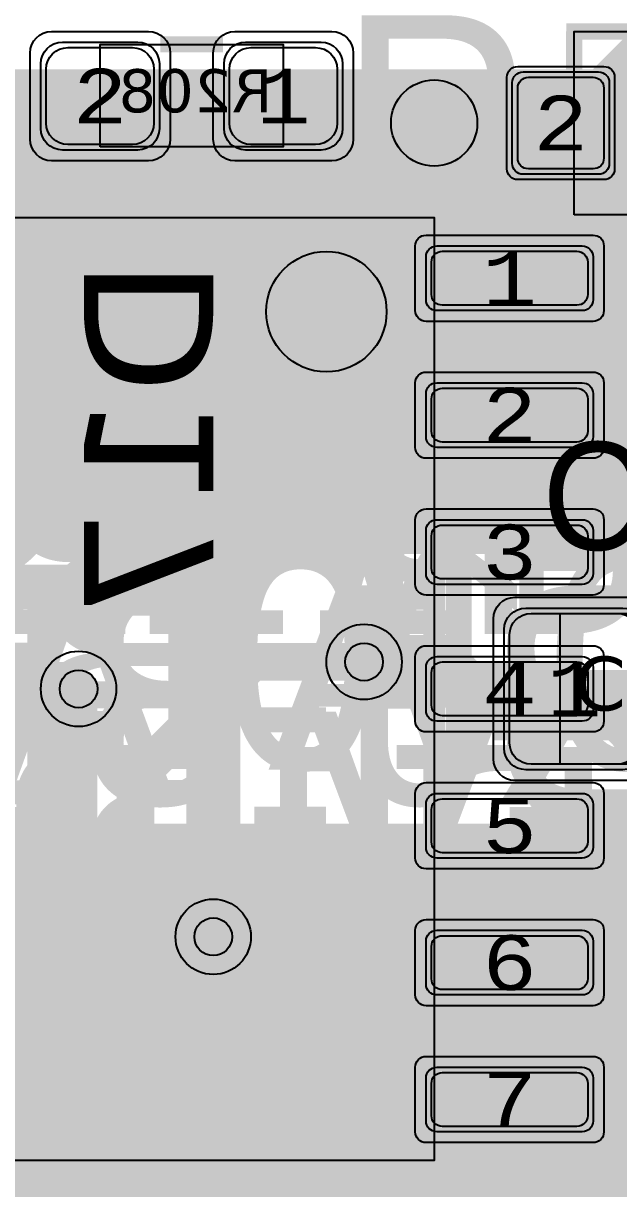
# Model space of a CAD drawing. Extents: x -98 to 119, y -207 to 98.
# Drawn here: x 8.94 to 14.46, y 23.86 to 34.68 of the extents above; entities that cross this region are included whole.
import ezdxf
from ezdxf.enums import TextEntityAlignment as Align

# ---------------------------------------------------------------- set-up
doc = ezdxf.new("R2010")
doc.units = 0
doc.header["$MEASUREMENT"] = 0
for name, color, linetype in [('ASSEMBLY_OUTLINES_BTM', 191, 'CONTINUOUS'), ('ASSEMBLY_OUTLINES_TOP', 102, 'CONTINUOUS'), ('ASSEMBLY_PART_NUMBERS_BTM', 191, 'CONTINUOUS'), ('ASSEMBLY_PART_NUMBERS_TOP', 102, 'CONTINUOUS'), ('ASSEMBLY_REF_DES_BTM', 191, 'CONTINUOUS'), ('ASSEMBLY_REF_DES_TOP', 102, 'CONTINUOUS'), ('BOARD_OUTLINE', 10, 'CONTINUOUS'), ('DRILL_DRAWING', 21, 'CONTINUOUS'), ('GENERATED_SILKSCREEN_BTM', 255, 'CONTINUOUS'), ('GENERATED_SILKSCREEN_TOP', 140, 'CONTINUOUS'), ('MANUFACTURING_OUTLINES', 10, 'CONTINUOUS'), ('MOUNTING_HOLES_LAYER_BOT17', 42, 'CONTINUOUS'), ('MOUNTING_HOLES_LAYER_TOP', 42, 'CONTINUOUS'), ('PART_PADS_SMD_BTM', 230, 'CONTINUOUS'), ('PART_PADS_SMD_TOP', 150, 'CONTINUOUS'), ('PIN_NUMBERS_BTM', 8, 'CONTINUOUS'), ('PIN_NUMBERS_TOP', 8, 'CONTINUOUS'), ('PLACEMENT_OUTLINES_BTM', 222, 'CONTINUOUS'), ('PLACEMENT_OUTLINES_TOP', 130, 'CONTINUOUS'), ('PLANE_DATA_LAYER_BOTTOM', 230, 'CONTINUOUS'), ('PLANE_SHAPES_LAYER_BOTTOM', 230, 'CONTINUOUS'), ('PLANE_SHAPES_LAYER_TOP', 150, 'CONTINUOUS'), ('ROUTE_BORDER', 151, 'CONTINUOUS'), ('SILKSCREEN_OUTLINES_BTM', 211, 'CONTINUOUS'), ('SILKSCREEN_OUTLINES_TOP', 150, 'CONTINUOUS'), ('SILKSCREEN_REF_DES_TOP', 150, 'CONTINUOUS'), ('SOLDERMASK_PADS_BTM', 12, 'CONTINUOUS'), ('SOLDERMASK_PADS_TOP', 180, 'CONTINUOUS'), ('SOLDERPASTE_PADS_BTM', 12, 'CONTINUOUS'), ('SOLDERPASTE_PADS_TOP', 180, 'CONTINUOUS'), ('TRACES_LAYER_BOTTOM', 230, 'CONTINUOUS'), ('TRACES_LAYER_TOP', 150, 'CONTINUOUS'), ('VIA_HOLES_LAYER_BOTTOM', 30, 'CONTINUOUS'), ('VIA_HOLES_LAYER_TOP', 30, 'CONTINUOUS'), ('VIA_PADS_LAYER_BOTTOM', 230, 'CONTINUOUS'), ('VIA_PADS_LAYER_TOP', 150, 'CONTINUOUS')]:
    doc.layers.add(name, color=color, linetype=linetype)
doc.styles.add('COURIER_NEW', font='COUR.TTF')
doc.styles.add('VERDANA', font='verdana.TTF')
doc.styles.add('VERIBEST_GERBER_0', font='txt')

msp = doc.modelspace()

# ---------------------------------------------------------------- hatches: boundary and pattern name
at = {"layer": 'ASSEMBLY_OUTLINES_BTM'}
h = msp.add_hatch(color=256, dxfattribs=at)
edge = h.paths.add_edge_path()
edge.add_arc((11.75, 32), 0.559017, 0, 360)
at = {"layer": 'MOUNTING_HOLES_LAYER_BOT17'}
h = msp.add_hatch(color=256, dxfattribs=at)
edge = h.paths.add_edge_path()
edge.add_arc((12.75, 33.75), 0.4, 0, 360)
at = {"layer": 'MOUNTING_HOLES_LAYER_TOP'}
h = msp.add_hatch(color=256, dxfattribs=at)
edge = h.paths.add_edge_path()
edge.add_arc((12.75, 33.75), 0.4, 0, 360)
at = {"layer": 'PLANE_DATA_LAYER_BOTTOM'}
h = msp.add_hatch(color=256, dxfattribs=at)
h.paths.add_polyline_path([(-96.5, 0, -1), (96.5, 0, -1)], flags=0)
h.paths.add_polyline_path([(92.251979, -7.43598, 0.726988162), (92.479659, -3.637852, -0.308609791), (92.431259, -3.566904, -0.009635255), (92.431316, -3.563968, 0.009635011), (92.5, -0.000006), (92.5, 0.000001, 0.053325255), (90.407665, 19.562826, -0.053326925), (90.405941, 19.578942), (90.405941, 19.578943, -0.238217909), (90.436919, 19.640273, 0.661755037), (89.584154, 23.221888, -0.295297583), (89.523137, 23.277841, 0.022401018), (87.08146, 31.194059, -0.086206302), (87.076996, 31.219756), (87.076996, 31.219757, -0.210183909), (87.101696, 31.275919, 0.679382507), (85.774921, 34.749845, -0.301864993), (85.705267, 34.797373, 0.047915829), (77.514669, 50.475005, -0.145307444), (77.502324, 50.516585, -0.123988701), (77.511414, 50.552678, 0.606608991), (75.516892, 53.486368, -0.274238992), (75.44586, 53.517962, 0.021523084), (70.565432, 59.806101, -0.177595235), (70.547363, 59.855368), (70.547363, 59.855369, -0.111833303), (70.5548, 59.888203, 0.661755452), (68.116894, 62.64715, -0.295297373), (68.036725, 62.667806, 0.05833458), (51.722715, 76.687749, -0.249337829), (51.689123, 76.750923), (51.689123, 76.750924, -0.060759886), (51.691357, 76.76924, 0.714966399), (48.509213, 78.818582, -0.314871124), (48.42205, 78.81342, 0.022806677), (41.042088, 82.896302, -0.285136953), (40.999698, 82.964591), (40.999698, 82.964596, -0.004247023), (40.999709, 82.965891, 0.647046608), (37.697353, 84.5176, -0.289754858), (37.616734, 84.505806, 0.052943541), (19.031563, 90.52099, -0.30833592), (18.972104, 90.582877, 0.696982245), (15.284156, 91.27756, -0.308339612), (15.206255, 91.241547, 0.022370691), (6.993138, 92.235275, -0.315204372), (6.925536, 92.290658, 0.715888063), (3.14462, 92.496703, -0.315205261), (3.0714, 92.448994, 0.063468058), (-20.215283, 90.264015, -0.320142253), (-20.296827, 90.298428, 0.72963938), (-23.995319, 89.386755, -0.320144031), (-24.051528, 89.318386, 0.018663537), (-30.645576, 87.275991, -0.309865735), (-30.72878, 87.298418, 0.701170836), (-34.249879, 85.978007, -0.002752694), (-34.249874, 85.977168, -0.30685575), (-34.29782, 85.9064, 0.04916641), (-50.410548, 77.556603, -0.32354836), (-50.499711, 77.561018, 0.739212756), (-53.660594, 75.408706, -0.075169868), (-53.657188, 75.386179), (-53.657188, 75.386178, -0.242479425), (-53.68916, 75.324127, 0.019967737), (-59.527063, 70.80098, -0.298487087), (-59.610009, 70.791065, 0.556724412), (-62.5, 69), (-62.5, 68.999999, 0.082708518), (-62.392031, 68.351756, -0.298487573), (-62.412702, 68.270818, 0.067186589), (-78.279974, 49.27977, -0.277817809), (-78.350169, 49.24438, 0.436350868), (-80.5, 47.25), (-80.5, 47.249999, 0.141466326), (-80.192238, 46.184011, -0.141465884), (-80.180512, 46.143397), (-80.180512, 46.143396, -0.131190735), (-80.190652, 46.105416, 0.019294819), (-83.506407, 39.786053, -0.312206796), (-83.581614, 39.742899, 0.439123468), (-85.75, 37.75, 0.204829615), (-85.131688, 36.303992, -0.204830708), (-85.10813, 36.248899), (-85.10813, 36.248898, -0.100919006), (-85.114214, 36.219062, 0.048097759), (-90.466303, 19.289839, -0.314870423), (-90.530154, 19.230281, 0.714965653), (-91.24073, 15.512631, -0.269378312), (-91.202277, 15.446437), (-91.202277, 15.446436, -0.041929831), (-91.203345, 15.433723, 0.018841331), (-92.106444, 8.523669, -0.32827121), (-92.166453, 8.456161, 0.354028014), (-93.75, 6.5), (-93.75, 6.499999, 0.314708299), (-92.438077, 4.622088, -0.31470689), (-92.388093, 4.55054), (-92.388093, 4.550537, -0.012285748), (-92.388185, 4.546794, 0.012294179), (-92.5, 0.00001), (-92.5, -0.000004, 0.052933393), (-90.438132, -19.421494, -0.329408644), (-90.475468, -19.504015, 0.27173254), (-91.5, -21.25, 0.401597711), (-89.586502, -23.248128, -0.329404507), (-89.516056, -23.305059, 0.021307354), (-87.207653, -30.839509, -0.322177334), (-87.232533, -30.924924, 0.230665932), (-88, -32.499999), (-88, -32.5, 0.431495031), (-85.882787, -34.496562, -0.3221788), (-85.807634, -34.544174, 0.048016175), (-77.643233, -50.277018, -0.303878783), (-77.644537, -50.3618, 0.152518996), (-78, -51.499999), (-78, -51.5, 0.481982915), (-75.552374, -53.449264, -0.303883418), (-75.473145, -53.479475, 0.021991255), (-70.483925, -59.90214, -0.318621499), (-70.47622, -59.989968, 0.725399056), (-67.952631, -62.834176, -0.318624212), (-67.866344, -62.852281, 0.062392529), (-50.265124, -77.650932, -0.254356234), (-50.230332, -77.714899), (-50.230332, -77.7149, -0.034453173), (-50.231054, -77.725364, 0.034451935), (-50.25, -78), (-50.25, -78.000001, 0.603308224), (-47.119729, -79.649997, -0.291362646), (-47.037917, -79.64725, 0.02294124), (-39.54278, -83.621879, -0.290012797), (-39.499155, -83.690765), (-39.499155, -83.690766, -0.007130353), (-39.499186, -83.692939, 0.007132964), (-39.5, -83.749994), (-39.5, -83.75, 0.658082965), (-36.126004, -85.203319, -0.297762979), (-36.043963, -85.188513, 0.049016344), (-18.771876, -90.575199, -0.301861306), (-18.712566, -90.635139, 0.679381768), (-15.056336, -91.31372, -0.301864385), (-14.979467, -91.279054, 0.021749122), (-6.993138, -92.235275, -0.315204372), (-6.925536, -92.290658, 0.715888063), (-3.14462, -92.496703, -0.315205261), (-3.0714, -92.448994, 0.06250827), (19.869968, -90.340657, -0.345566403), (19.954737, -90.381493, 0.794356815), (23.75, -89.500001), (23.75, -89.499973, 0.005086864), (23.749586, -89.459281, -0.345588489), (23.806159, -89.384097, 0.021469451), (31.383958, -87.013201, -0.314446926), (31.468175, -87.035889, 0.700130836), (35, -85.75), (35, -85.749988, 0.009099261), (34.998675, -85.677212, -0.009057228), (34.998625, -85.674452), (34.998625, -85.674439, -0.304472205), (35.045955, -85.60392, 0.047985464), (50.721249, -77.353765, -0.31444166), (50.808431, -77.356288, 0.616218308), (54, -75.75), (54, -75.749999, 0.067758174), (53.927211, -75.215343, -0.067753523), (53.924438, -75.194974), (53.924438, -75.194973, -0.241537288), (53.95619, -75.13308, 0.022365821), (60.452055, -70.01285, -0.313111549), (60.538488, -70.003709, 0.710095351), (63.344013, -67.475653, -0.099717589), (63.33807, -67.446151), (63.33807, -67.44615, -0.206928064), (63.362073, -67.390635, 0.058205552), (77.187807, -50.973449, -0.317486674), (77.269693, -50.94147, 0.722224143), (79.294241, -47.729048, -0.173873661), (79.276877, -47.680625, -0.136094565), (79.287761, -47.641379, 0.020523482), (82.926938, -40.980152, -0.353003204), (83.013777, -40.939997, 0.48811211), (85.5, -39), (85.5, -38.999999, 0.240073604), (84.675602, -37.381988, -0.240072951), (84.644192, -37.320342), (84.644192, -37.320341, -0.104105615), (84.650658, -37.289623, 0.050546739), (90.411157, -19.546683, -0.32146983), (90.476988, -19.487077, 0.38127918), (92.25, -17.5, 0.275143701), (91.203224, -15.741772, -0.275142487), (91.163342, -15.674784), (91.163342, -15.674783, -0.042554947), (91.164442, -15.661882, 0.022235783), (92.195155, -7.50356, -0.319196338)], flags=0)
at = {"layer": 'PLANE_SHAPES_LAYER_BOTTOM'}
h = msp.add_hatch(color=256, dxfattribs=at)
h.paths.add_polyline_path([(-96.5, 0, -1), (96.5, 0, -1)], flags=0)
h.paths.add_polyline_path([(-92.5, 0, -1), (92.5, 0, -1)], flags=0)
at = {"layer": 'PLANE_SHAPES_LAYER_TOP'}
h = msp.add_hatch(color=256, dxfattribs=at)
h.paths.add_polyline_path([(-96.31345, 0, -1), (96.81345, 0, -1)], flags=0)
h.paths.add_polyline_path([(-92.25, 0, -1), (92.75, 0, -1)], flags=0)
h = msp.add_hatch(color=256, dxfattribs=at)
h.paths.add_polyline_path([(46.25, -35.15), (43.875, -38), (28.75, -38), (32.25, -34.5), (32.25, -30.5), (35.75, -30.5), (35.75, -27), (14.25, -27), (14.25, -24), (-10, -24), (-10, -18.75), (1.75, -18.75), (1.75, -9.25), (-10, -9.25), (-10, 32.75), (1.75, 32.75), (1.75, 34.25), (20.25, 34.25), (20.25, 25.25), (22.25, 23.25), (34.5, 23.25), (34.5, -26.5), (41.25, -26.5), (41.25, -20.5), (46.25, -20.5)])
h.paths.add_polyline_path([(-8.75, 10.25), (-8.75, 19.5), (1.25, 19.5), (1.25, 10.25)], flags=16)
h.paths.add_polyline_path([(6, 27.25), (6, 29.75), (15.45, 29.75), (15.45, 27.25)], flags=16)
at = {"layer": 'VIA_HOLES_LAYER_BOTTOM'}
h = msp.add_hatch(color=256, dxfattribs=at)
edge = h.paths.add_edge_path()
edge.add_arc((12.1, 28.75), 0.175, 0, 360)
h = msp.add_hatch(color=256, dxfattribs=at)
edge = h.paths.add_edge_path()
edge.add_arc((9.45, 28.5), 0.175, 0, 360)
h = msp.add_hatch(color=256, dxfattribs=at)
edge = h.paths.add_edge_path()
edge.add_arc((10.7, 26.2), 0.175, 0, 360)
at = {"layer": 'VIA_HOLES_LAYER_TOP'}
h = msp.add_hatch(color=256, dxfattribs=at)
edge = h.paths.add_edge_path()
edge.add_arc((12.1, 28.75), 0.175, 0, 360)
h = msp.add_hatch(color=256, dxfattribs=at)
edge = h.paths.add_edge_path()
edge.add_arc((9.45, 28.5), 0.175, 0, 360)
h = msp.add_hatch(color=256, dxfattribs=at)
edge = h.paths.add_edge_path()
edge.add_arc((10.7, 26.2), 0.175, 0, 360)

# ---------------------------------------------------------------- linework, layer by layer
at = {"layer": 'ASSEMBLY_OUTLINES_BTM'}
for points in [[(14.05, 32.9), (14.05, 34.6), (16.95, 34.6), (16.95, 32.9)], [(9.65, 33.53), (9.65, 34.48), (11.35, 34.48), (11.35, 33.53)]]:
    msp.add_lwpolyline(points, close=True, dxfattribs=at)
at = {"layer": 'ASSEMBLY_OUTLINES_BTM', "const_width": 0.2}
msp.add_lwpolyline([(8.75, 24.125), (8.75, 32.875), (12.75, 32.875), (12.75, 24.125)], close=True, dxfattribs=at)
at = {"layer": 'ASSEMBLY_OUTLINES_BTM'}
msp.add_circle((11.75, 32), 0.559017, dxfattribs=at)
at = {"layer": 'ASSEMBLY_OUTLINES_TOP'}
msp.add_lwpolyline([(13.92, 27.8), (13.92, 29.2), (16.07, 29.2), (16.07, 27.8)], close=True, dxfattribs=at)
at = {"layer": 'BOARD_OUTLINE', "const_width": 0.1}
msp.add_lwpolyline([(-97.5, 0, -1), (97.5, 0, -1)], format="xyb", close=True, dxfattribs=at)
at = {"layer": 'GENERATED_SILKSCREEN_BTM', "const_width": 0.15}
for points in [[(16.950005, 34.3), (16.949995, 34.3), (16.949995, 34.599995), (14.050005, 34.599995), (14.050005, 34.3), (14.049995, 34.3), (14.049995, 34.6, -0.414213562), (14.05, 34.600005), (16.95, 34.600005, -0.414213562), (16.950005, 34.6), (16.950005, 34.3)], [(10.792098, 34.480005, 0.000012231), (10.792089, 34.479995), (10.207911, 34.479995, 0.000012231), (10.207902, 34.480005), (10.792098, 34.480005)], [(10.783844, 33.529995), (10.216156, 33.529995, 0.000011642), (10.216164, 33.530005), (10.783836, 33.530005, 0.000011642), (10.783844, 33.529995)], [(16.950005, 32.9, -0.414213562), (16.95, 32.899995), (14.05, 32.899995, -0.414213562), (14.049995, 32.9), (14.049995, 33.2), (14.050005, 33.2), (14.050005, 32.900005), (16.949995, 32.900005), (16.949995, 33.2), (16.950005, 33.2), (16.950005, 32.9)], [(12.750005, 32.683206, 0.000014569), (12.749995, 32.683204), (12.749995, 32.874995), (8.750005, 32.874995), (8.750005, 32.683204, 0.000014569), (8.749995, 32.683206), (8.749995, 32.875, -0.414213562), (8.75, 32.875005), (12.75, 32.875005, -0.414213562), (12.750005, 32.875), (12.750005, 32.683206)], [(12.750005, 31.413206, 0.000014569), (12.749995, 31.413204), (12.749995, 31.936796, 0.000014569), (12.750005, 31.936794), (12.750005, 31.413206)], [(12.750005, 30.143206, 0.000014569), (12.749995, 30.143204), (12.749995, 30.666796, 0.000014569), (12.750005, 30.666794), (12.750005, 30.143206)], [(12.750005, 28.873206, 0.000014569), (12.749995, 28.873204), (12.749995, 29.396796, 0.000014569), (12.750005, 29.396794), (12.750005, 28.873206)], [(12.750005, 27.603206, 0.000014569), (12.749995, 27.603204), (12.749995, 28.126796, 0.000014569), (12.750005, 28.126794), (12.750005, 27.603206)], [(12.750005, 26.333206, 0.000014569), (12.749995, 26.333204), (12.749995, 26.856796, 0.000014569), (12.750005, 26.856794), (12.750005, 26.333206)], [(12.750005, 25.063206, 0.000014569), (12.749995, 25.063204), (12.749995, 25.586796, 0.000014569), (12.750005, 25.586794), (12.750005, 25.063206)], [(12.750005, 24.125, -0.414213562), (12.75, 24.124995), (8.75, 24.124995, -0.414213562), (8.749995, 24.125), (8.749995, 24.316794, 0.000014569), (8.750005, 24.316796), (8.750005, 24.125005), (12.749995, 24.125005), (12.749995, 24.316796, 0.000014569), (12.750005, 24.316794), (12.750005, 24.125)]]:
    msp.add_lwpolyline(points, format="xyb", dxfattribs=at)
at = {"layer": 'GENERATED_SILKSCREEN_TOP', "const_width": 0.15}
for points in [[(14.0615, 29.777), (13.8935, 29.914), (13.8885, 29.917), (13.8875, 29.921), (13.8855, 29.925), (13.8845, 29.93), (13.8845, 30.616), (13.8855, 30.621), (13.8875, 30.625), (13.8895, 30.627), (13.8905, 30.629), (13.8925, 30.632), (14.0615, 30.769), (14.0645, 30.77), (14.0675, 30.771), (14.0685, 30.772), (14.0725, 30.773), (14.4095, 30.773), (14.4145, 30.772), (14.4165, 30.771), (14.4195, 30.77), (14.4225, 30.769), (14.5915, 30.632)], [(14.5675, 30.599), (14.4025, 30.732), (14.0795, 30.732), (13.9255, 30.606), (13.9255, 29.94), (14.0795, 29.814), (14.4025, 29.814), (14.5675, 29.947)], [(14.5915, 29.914), (14.4225, 29.777), (14.4185, 29.775), (14.4175, 29.774), (14.4145, 29.774), (14.4135, 29.773), (14.4125, 29.773), (14.4095, 29.773), (14.0725, 29.773), (14.0685, 29.774), (14.0645, 29.775), (14.0615, 29.777)]]:
    msp.add_lwpolyline(points, dxfattribs=at)
at = {"layer": 'MANUFACTURING_OUTLINES'}
msp.add_circle((0, 0), 97.575405, dxfattribs=at)
at = {"layer": 'MOUNTING_HOLES_LAYER_BOT17'}
msp.add_circle((12.75, 33.75), 0.4, dxfattribs=at)
at = {"layer": 'MOUNTING_HOLES_LAYER_TOP'}
msp.add_circle((12.75, 33.75), 0.4, dxfattribs=at)
at = {"layer": 'PART_PADS_SMD_BTM'}
for points in [[(10.2, 33.7, -0.414213562), (10, 33.5), (9.3, 33.5, -0.414213562), (9.1, 33.7), (9.1, 34.3, -0.414213562), (9.3, 34.5), (10, 34.5, -0.414213562), (10.2, 34.3)], [(11.9, 33.7, -0.414213562), (11.7, 33.5), (11, 33.5, -0.414213562), (10.8, 33.7), (10.8, 34.3, -0.414213562), (11, 34.5), (11.7, 34.5, -0.414213562), (11.9, 34.3)], [(13.575, 33.275, -0.414213562), (13.475, 33.375), (13.475, 34.125, -0.414213562), (13.575, 34.225), (14.275, 34.225, -0.414213562), (14.375, 34.125), (14.375, 33.375, -0.414213562), (14.275, 33.275)], [(14.225, 32.11, -0.414213562), (14.125, 32.01), (12.775, 32.01, -0.414213562), (12.675, 32.11), (12.675, 32.51, -0.414213562), (12.775, 32.61), (14.125, 32.61, -0.414213562), (14.225, 32.51)], [(14.225, 30.84, -0.414213562), (14.125, 30.74), (12.775, 30.74, -0.414213562), (12.675, 30.84), (12.675, 31.24, -0.414213562), (12.775, 31.34), (14.125, 31.34, -0.414213562), (14.225, 31.24)], [(14.225, 29.57, -0.414213562), (14.125, 29.47), (12.775, 29.47, -0.414213562), (12.675, 29.57), (12.675, 29.97, -0.414213562), (12.775, 30.07), (14.125, 30.07, -0.414213562), (14.225, 29.97)], [(14.225, 28.3, -0.414213562), (14.125, 28.2), (12.775, 28.2, -0.414213562), (12.675, 28.3), (12.675, 28.7, -0.414213562), (12.775, 28.8), (14.125, 28.8, -0.414213562), (14.225, 28.7)], [(14.225, 27.03, -0.414213562), (14.125, 26.93), (12.775, 26.93, -0.414213562), (12.675, 27.03), (12.675, 27.43, -0.414213562), (12.775, 27.53), (14.125, 27.53, -0.414213562), (14.225, 27.43)], [(14.225, 25.76, -0.414213562), (14.125, 25.66), (12.775, 25.66, -0.414213562), (12.675, 25.76), (12.675, 26.16, -0.414213562), (12.775, 26.26), (14.125, 26.26, -0.414213562), (14.225, 26.16)], [(14.225, 24.49, -0.414213562), (14.125, 24.39), (12.775, 24.39, -0.414213562), (12.675, 24.49), (12.675, 24.89, -0.414213562), (12.775, 24.99), (14.125, 24.99, -0.414213562), (14.225, 24.89)]]:
    msp.add_lwpolyline(points, format="xyb", close=True, dxfattribs=at)
at = {"layer": 'PART_PADS_SMD_TOP'}
msp.add_lwpolyline([(13.6, 27.75, -0.414213562), (13.4, 27.95), (13.4, 29.05, -0.414213562), (13.6, 29.25), (14.5, 29.25, -0.414213562), (14.7, 29.05), (14.7, 27.95, -0.414213562), (14.5, 27.75)], format="xyb", close=True, dxfattribs=at)
at = {"layer": 'PLACEMENT_OUTLINES_BTM'}
for points in [[(14.05, 32.9), (14.05, 34.6), (16.95, 34.6), (16.95, 32.9)], [(9.65, 33.53), (9.65, 34.48), (11.35, 34.48), (11.35, 33.53)], [(8.75, 24.125), (8.75, 32.875), (12.75, 32.875), (12.75, 24.125)]]:
    msp.add_lwpolyline(points, close=True, dxfattribs=at)
at = {"layer": 'PLACEMENT_OUTLINES_TOP'}
msp.add_lwpolyline([(13.92, 27.8), (13.92, 29.2), (16.07, 29.2), (16.07, 27.8)], close=True, dxfattribs=at)
at = {"layer": 'ROUTE_BORDER'}
msp.add_circle((0, 0), 96.5, dxfattribs=at)
at = {"layer": 'SILKSCREEN_OUTLINES_BTM'}
for points in [[(14.05, 32.9), (14.05, 34.6), (16.95, 34.6), (16.95, 32.9)], [(9.65, 33.53), (9.65, 34.48), (11.35, 34.48), (11.35, 33.53)], [(8.75, 24.125), (8.75, 32.875), (12.75, 32.875), (12.75, 24.125)], [(8.75, 24.125), (8.75, 32.875), (12.75, 32.875), (12.75, 24.125)]]:
    msp.add_lwpolyline(points, close=True, dxfattribs=at)
at = {"layer": 'SILKSCREEN_OUTLINES_TOP'}
msp.add_lwpolyline([(13.92, 27.8), (13.92, 29.2), (16.07, 29.2), (16.07, 27.8)], close=True, dxfattribs=at)
at = {"layer": 'SOLDERMASK_PADS_BTM'}
for points in [[(10.3, 33.6, -0.414213562), (10.1, 33.4), (9.2, 33.4, -0.414213562), (9, 33.6), (9, 34.4, -0.414213562), (9.2, 34.6), (10.1, 34.6, -0.414213562), (10.3, 34.4)], [(12, 33.6, -0.414213562), (11.8, 33.4), (10.9, 33.4, -0.414213562), (10.7, 33.6), (10.7, 34.4, -0.414213562), (10.9, 34.6), (11.8, 34.6, -0.414213562), (12, 34.4)], [(13.525, 33.225, -0.414213562), (13.425, 33.325), (13.425, 34.175, -0.414213562), (13.525, 34.275), (14.325, 34.275, -0.414213562), (14.425, 34.175), (14.425, 33.325, -0.414213562), (14.325, 33.225)], [(14.325, 32.01, -0.414213562), (14.225, 31.91), (12.675, 31.91, -0.414213562), (12.575, 32.01), (12.575, 32.61, -0.414213562), (12.675, 32.71), (14.225, 32.71, -0.414213562), (14.325, 32.61)], [(14.325, 30.74, -0.414213562), (14.225, 30.64), (12.675, 30.64, -0.414213562), (12.575, 30.74), (12.575, 31.34, -0.414213562), (12.675, 31.44), (14.225, 31.44, -0.414213562), (14.325, 31.34)], [(14.325, 29.47, -0.414213562), (14.225, 29.37), (12.675, 29.37, -0.414213562), (12.575, 29.47), (12.575, 30.07, -0.414213562), (12.675, 30.17), (14.225, 30.17, -0.414213562), (14.325, 30.07)], [(14.325, 28.2, -0.414213562), (14.225, 28.1), (12.675, 28.1, -0.414213562), (12.575, 28.2), (12.575, 28.8, -0.414213562), (12.675, 28.9), (14.225, 28.9, -0.414213562), (14.325, 28.8)], [(14.325, 26.93, -0.414213562), (14.225, 26.83), (12.675, 26.83, -0.414213562), (12.575, 26.93), (12.575, 27.53, -0.414213562), (12.675, 27.63), (14.225, 27.63, -0.414213562), (14.325, 27.53)], [(14.325, 25.66, -0.414213562), (14.225, 25.56), (12.675, 25.56, -0.414213562), (12.575, 25.66), (12.575, 26.26, -0.414213562), (12.675, 26.36), (14.225, 26.36, -0.414213562), (14.325, 26.26)], [(14.325, 24.39, -0.414213562), (14.225, 24.29), (12.675, 24.29, -0.414213562), (12.575, 24.39), (12.575, 24.99, -0.414213562), (12.675, 25.09), (14.225, 25.09, -0.414213562), (14.325, 24.99)]]:
    msp.add_lwpolyline(points, format="xyb", close=True, dxfattribs=at)
at = {"layer": 'SOLDERMASK_PADS_TOP'}
msp.add_lwpolyline([(13.5, 27.65, -0.414213562), (13.3, 27.85), (13.3, 29.15, -0.414213562), (13.5, 29.35), (14.6, 29.35, -0.414213562), (14.8, 29.15), (14.8, 27.85, -0.414213562), (14.6, 27.65)], format="xyb", close=True, dxfattribs=at)
at = {"layer": 'SOLDERPASTE_PADS_BTM'}
for points in [[(10.15, 33.75, -0.414213562), (9.95, 33.55), (9.35, 33.55, -0.414213562), (9.15, 33.75), (9.15, 34.25, -0.414213562), (9.35, 34.45), (9.95, 34.45, -0.414213562), (10.15, 34.25)], [(11.85, 33.75, -0.414213562), (11.65, 33.55), (11.05, 33.55, -0.414213562), (10.85, 33.75), (10.85, 34.25, -0.414213562), (11.05, 34.45), (11.65, 34.45, -0.414213562), (11.85, 34.25)], [(13.625, 33.325, -0.414213562), (13.525, 33.425), (13.525, 34.075, -0.414213562), (13.625, 34.175), (14.225, 34.175, -0.414213562), (14.325, 34.075), (14.325, 33.425, -0.414213562), (14.225, 33.325)], [(14.175, 32.16, -0.414213562), (14.075, 32.06), (12.825, 32.06, -0.414213562), (12.725, 32.16), (12.725, 32.46, -0.414213562), (12.825, 32.56), (14.075, 32.56, -0.414213562), (14.175, 32.46)], [(14.175, 30.89, -0.414213562), (14.075, 30.79), (12.825, 30.79, -0.414213562), (12.725, 30.89), (12.725, 31.19, -0.414213562), (12.825, 31.29), (14.075, 31.29, -0.414213562), (14.175, 31.19)], [(14.175, 29.62, -0.414213562), (14.075, 29.52), (12.825, 29.52, -0.414213562), (12.725, 29.62), (12.725, 29.92, -0.414213562), (12.825, 30.02), (14.075, 30.02, -0.414213562), (14.175, 29.92)], [(14.175, 28.35, -0.414213562), (14.075, 28.25), (12.825, 28.25, -0.414213562), (12.725, 28.35), (12.725, 28.65, -0.414213562), (12.825, 28.75), (14.075, 28.75, -0.414213562), (14.175, 28.65)], [(14.175, 27.08, -0.414213562), (14.075, 26.98), (12.825, 26.98, -0.414213562), (12.725, 27.08), (12.725, 27.38, -0.414213562), (12.825, 27.48), (14.075, 27.48, -0.414213562), (14.175, 27.38)], [(14.175, 25.81, -0.414213562), (14.075, 25.71), (12.825, 25.71, -0.414213562), (12.725, 25.81), (12.725, 26.11, -0.414213562), (12.825, 26.21), (14.075, 26.21, -0.414213562), (14.175, 26.11)], [(14.175, 24.54, -0.414213562), (14.075, 24.44), (12.825, 24.44, -0.414213562), (12.725, 24.54), (12.725, 24.84, -0.414213562), (12.825, 24.94), (14.075, 24.94, -0.414213562), (14.175, 24.84)]]:
    msp.add_lwpolyline(points, format="xyb", close=True, dxfattribs=at)
at = {"layer": 'SOLDERPASTE_PADS_TOP'}
msp.add_lwpolyline([(13.65, 27.8, -0.414213562), (13.45, 28), (13.45, 29, -0.414213562), (13.65, 29.2), (14.45, 29.2, -0.414213562), (14.65, 29), (14.65, 28, -0.414213562), (14.45, 27.8)], format="xyb", close=True, dxfattribs=at)
at = {"layer": 'TRACES_LAYER_BOTTOM'}
for points, const_width in [([(13.925, 33.75), (13.925, 33.775), (14.65, 34.5), (18.55, 34.5), (19.975, 33.075), (20, 33.075)], 0.25), ([(8.4372, 33.364124), (9.014124, 33.364124), (9.65, 34)], 0.35), ([(11.35, 34), (11.35, 31.841692), (12.151692, 31.04), (13.45, 31.04)], 0.35), ([(13.925, 33.75), (13.925, 33.129766), (13.45, 32.654766), (13.45, 32.31)], 0.35), ([(10.7, 26.2), (10.7, 31.029232), (9.419232, 32.31), (8.05, 32.31)], 0.5), ([(13.45, 31.04), (14.86, 31.04), (15.4, 30.5)], 0.35), ([(13.45, 29.77), (14.555, 29.77), (15.325, 29), (16.15, 29)], 0.35), ([(12.1, 28.75), (12.35, 28.5), (13.45, 28.5)], 0.35), ([(9.45, 28.5), (8.05, 28.5)], 0.35), ([(16.15, 27.5), (16.1, 27.5), (15.1, 28.5), (13.45, 28.5)], 0.35), ([(8.05, 27.23), (9.1, 27.23), (9.75, 26.58), (9.75, 23.325)], 0.35), ([(13.45, 27.23), (14.92, 27.23), (16.15, 26)], 0.35), ([(16.15, 24.5), (16.1, 24.5), (14.64, 25.96), (13.45, 25.96)], 0.35), ([(12.65, 23), (12.7, 23), (13.45, 23.75), (13.45, 24.69)], 0.35)]:
    msp.add_lwpolyline(points, dxfattribs=dict(at, const_width=const_width))
at = {"layer": 'TRACES_LAYER_TOP'}
for points, const_width in [([(14.05, 28.5), (13.05, 28.5), (12.8, 28.75), (12.1, 28.75)], 0.5), ([(12.1, 28.75), (11.060771, 28.75), (9.979197, 27.668426), (9.979197, 25.741428), (11.339295, 24.38133), (18.237175, 24.38133), (20.803079, 21.815426), (21.41564, 21.815426), (22.215156, 21.01591), (23.45909, 21.01591), (23.475, 21), (24.1, 21)], 0.35), ([(9.45, 28.5), (7.45, 28.5)], 0.5), ([(9.45, 28.5), (9.45, 25.425165), (11.121891, 23.753274), (17.946726, 23.753274), (20.6, 21.1)], 0.35), ([(10.7, 26.2), (11.7, 25.2), (18.4, 25.2), (19, 24.6)], 0.5)]:
    msp.add_lwpolyline(points, dxfattribs=dict(at, const_width=const_width))
at = {"layer": 'VIA_HOLES_LAYER_BOTTOM'}
for centre in [(12.1, 28.75), (9.45, 28.5), (10.7, 26.2)]:
    msp.add_circle(centre, 0.175, dxfattribs=at)
at = {"layer": 'VIA_HOLES_LAYER_TOP'}
for centre in [(12.1, 28.75), (9.45, 28.5), (10.7, 26.2)]:
    msp.add_circle(centre, 0.175, dxfattribs=at)
at = {"layer": 'VIA_PADS_LAYER_BOTTOM'}
for centre in [(12.1, 28.75), (9.45, 28.5), (10.7, 26.2)]:
    msp.add_circle(centre, 0.35, dxfattribs=at)
at = {"layer": 'VIA_PADS_LAYER_TOP'}
for centre in [(12.1, 28.75), (9.45, 28.5), (10.7, 26.2)]:
    msp.add_circle(centre, 0.35, dxfattribs=at)

# ---------------------------------------------------------------- texts
at = {"layer": 'ASSEMBLY_PART_NUMBERS_BTM', "style": 'VERIBEST_GERBER_0', "text_generation_flag": 2}
for s, p in [('ERJ-3EKF2052V', (8.79, 33.25)), ('LMH6644MAX/NOPB', (13.29, 28.5))]:
    msp.add_text(s, height=2.032, rotation=90, dxfattribs=at).set_placement(p, align=Align.TOP_LEFT)
for s, p in [('ERJ-3EKF1022V', (10.5, 31.46)), ('ERJ-3GEY0R00V', (17, 31.54)), ('1N4148W-7-F', (15.5, 31.21)), ('CL10C010BB8NNNC', (23.75, 29.79)), ('ERJ-3EKF1022V', (17, 29.46)), ('ERJ-3GEY0R00V', (17, 28.54)), ('ERJ-3EKF1022V', (32.25, 28.29)), ('ERJ-3EKF1022V', (16.25, 27.96)), ('ERJ-3EKF2052V', (17, 27.04)), ('ERJ-3EKF2000V', (26.75, 27.04)), ('CL10C010BB8NNNC', (23, 26.54)), ('CL21B106KOQNNNE', (37.75, 25.46)), ('ERJ-3EKF1022V', (17, 25.29)), ('CL10B104KB8SFNC', (17, 24.96)), ('ERJ-3EKF1022V', (32.25, 25.04)), ('ERJ-3EKF2052V', (13.5, 24.04))]:
    msp.add_text(s, height=2.032, dxfattribs=at).set_placement(p, align=Align.TOP_LEFT)
at = {"layer": 'ASSEMBLY_PART_NUMBERS_TOP', "style": 'VERIBEST_GERBER_0'}
msp.add_text('CRM2512-FX-R100ELF', height=2.032, rotation=338, dxfattribs=at).set_placement((7.701499, 42.605046), align=Align.TOP_LEFT)
msp.add_text('CL21B106KOQNNNE', height=2.032, dxfattribs=at).set_placement((6.5, 31.04), align=Align.TOP_LEFT)
at = {"layer": 'ASSEMBLY_REF_DES_BTM', "style": 'VERDANA', "text_generation_flag": 2}
msp.add_text('R208', height=0.4, dxfattribs=at).set_placement((11.25, 34.25), align=Align.TOP_LEFT)
msp.add_text('D17', height=1.2, rotation=90, dxfattribs=at).set_placement((9.5, 32.5), align=Align.TOP_LEFT)
at = {"layer": 'ASSEMBLY_REF_DES_TOP', "style": 'VERDANA'}
msp.add_text('C88', height=0.5, dxfattribs=at).set_placement((14.05, 28.8), align=Align.TOP_LEFT)
at = {"layer": 'DRILL_DRAWING', "style": 'VERIBEST_GERBER_0'}
for s, p in [('P', (12.75, 33.75)), ('A', (12.1, 28.75)), ('A', (9.45, 28.5)), ('A', (10.7, 26.2))]:
    msp.add_text(s, height=2, dxfattribs=at).set_placement(p, align=Align.MIDDLE_CENTER)
at = {"layer": 'PIN_NUMBERS_BTM', "style": 'COURIER_NEW'}
for s, p in [('2', (9.65, 34)), ('1', (11.35, 34)), ('2', (13.925, 33.75)), ('1', (13.45, 32.31)), ('2', (13.45, 31.04)), ('3', (13.45, 29.77)), ('4', (13.45, 28.5)), ('1', (14.05, 28.5)), ('5', (13.45, 27.23)), ('6', (13.45, 25.96)), ('7', (13.45, 24.69))]:
    msp.add_text(s, height=0.508, dxfattribs=at).set_placement(p, align=Align.MIDDLE_CENTER)
at = {"layer": 'PIN_NUMBERS_TOP', "style": 'COURIER_NEW'}
for s, p in [('2', (9.65, 34)), ('1', (11.35, 34)), ('2', (13.925, 33.75)), ('1', (13.45, 32.31)), ('2', (13.45, 31.04)), ('3', (13.45, 29.77)), ('4', (13.45, 28.5)), ('1', (14.05, 28.5)), ('5', (13.45, 27.23)), ('6', (13.45, 25.96)), ('7', (13.45, 24.69))]:
    msp.add_text(s, height=0.508, dxfattribs=at).set_placement(p, align=Align.MIDDLE_CENTER)
at = {"layer": 'SILKSCREEN_REF_DES_TOP', "style": 'VERIBEST_GERBER_0'}
msp.add_text('C88', height=1, dxfattribs=at).set_placement((13.75, 30.79), align=Align.TOP_LEFT)

doc.saveas('drawing.dxf')
